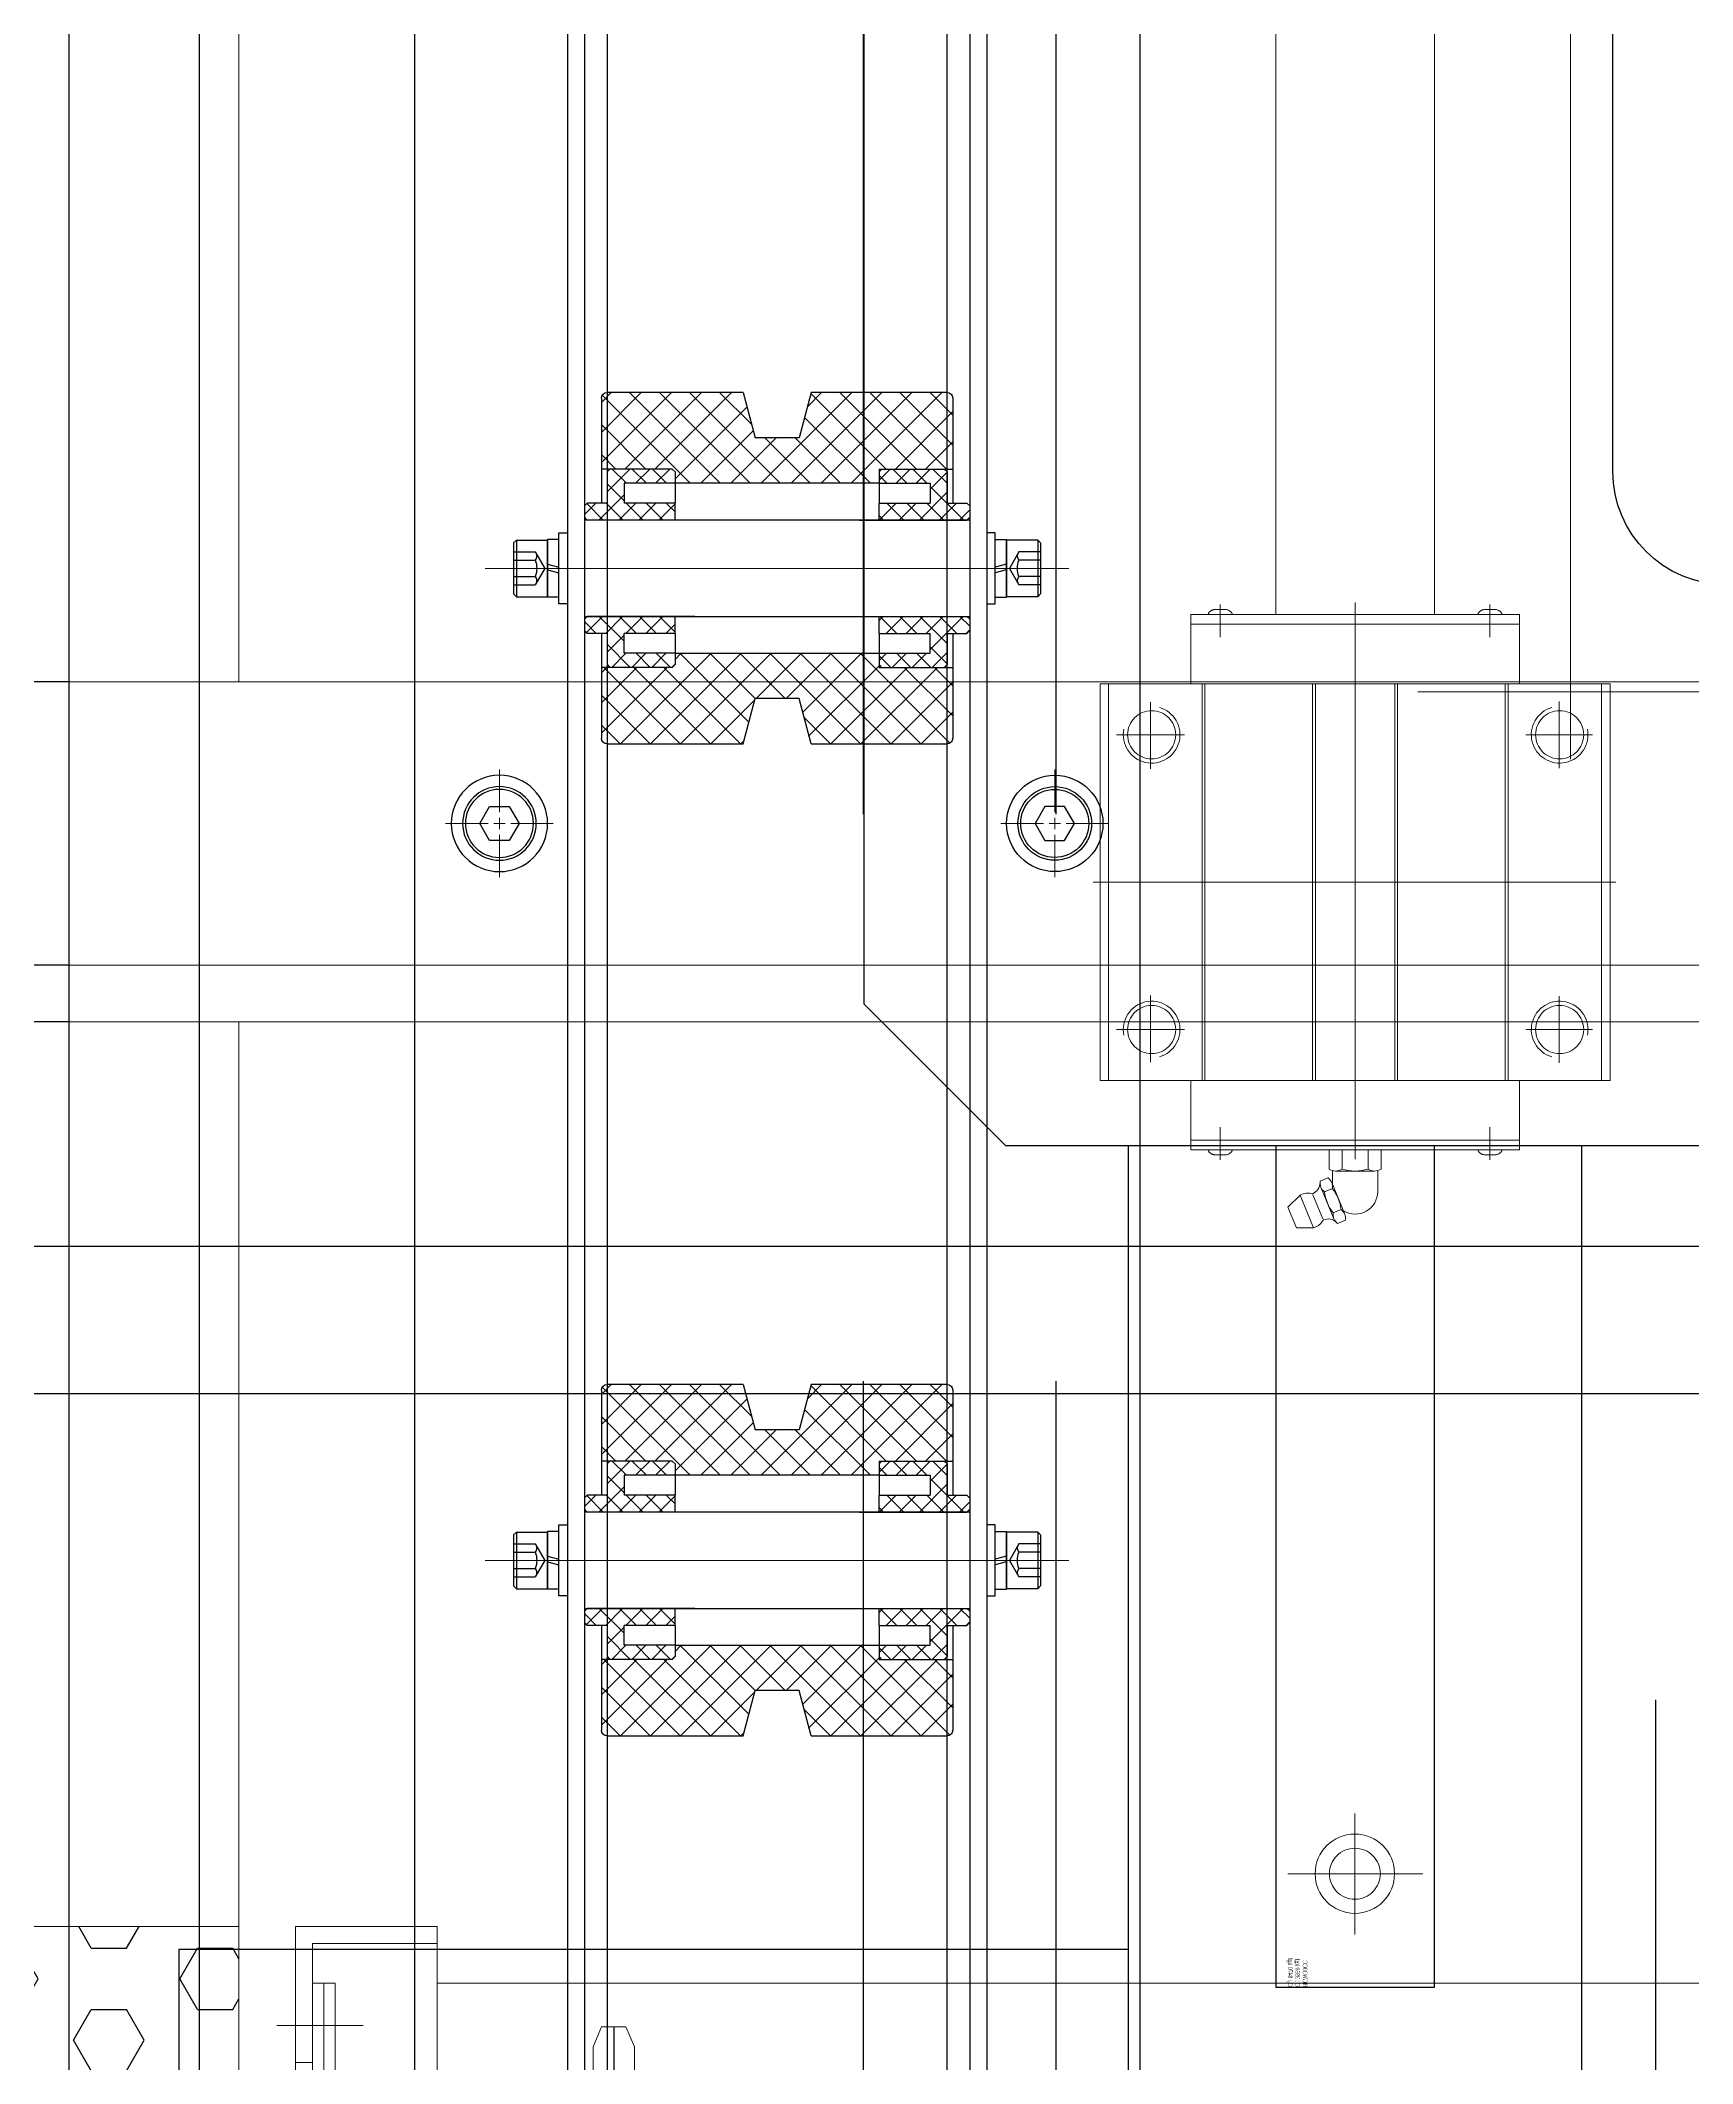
# Model space of a CAD drawing. Extents: x 539033 to 804858, y 468425 to 1263560.
# Drawn here: x 743601.2 to 743892.8, y 509096.7 to 509453.6 of the extents above; entities that cross this region are included whole.
import ezdxf

# ---------------------------------------------------------------- set-up
doc = ezdxf.new("R2010")
doc.units = 0
doc.header["$LTSCALE"] = 1000
doc.header["$MEASUREMENT"] = 0
for name, pattern in [('0', [0, 0]), ('ACAD_ISO02W100', [15, 12, -3]), ('ACAD_ISO04W100', [30, 24, -3, 0, -3]), ('CENTER', [50.8, 31.75, -6.35, 6.35, -6.35]), ('DASH', [0.35, 0.25, -0.1]), ('DIVIDE', [15.875, 6.35, -3.175, 0, -3.175, 0, -3.175]), ('SOLID', [0])]:
    doc.linetypes.add(name, pattern=pattern)
doc.layers.get('0').update_dxf_attribs({"linetype": 'CONTINUOUS'})
for name, color, linetype, lineweight in [('AM5', 3, 'CONTINUOUS', 15), ('标注', 7, 'SOLID', 15), ('点划线', 1, 'ACAD_ISO04W100', 15), ('粗实线', 7, '0', 30), ('虚线', 6, 'ACAD_ISO02W100', 18)]:
    doc.layers.add(name, color=color, linetype=linetype, lineweight=lineweight)
for name, color, linetype in [('center', 10, 'CENTER'), ('CONTINOUS', 3, 'CONTINUOUS'), ('摄像头', 7, 'CONTINUOUS'), ('虛線', 7, 'DASH')]:
    doc.layers.add(name, color=color, linetype=linetype)
doc.styles.get("Standard").update_dxf_attribs({"font": 'txt.shx', "width": 0.7, "height": 500, "bigfont": 'hzdx.shx'})

# ---------------------------------------------------------------- blocks, each defined once
blk = doc.blocks.new('A$C321231D6')
h = blk.add_hatch()
h.set_pattern_fill('HEX', color=256, scale=50, angle=180, style=0)
h.set_pattern_definition([(3e-14, (-120596.106, -88191.494), (-3e-15, 10.82531755), [6.25, -12.5]), (120, (-120596.106, -88191.494), (-9.375, -5.4126588), [6.25, -12.5]), (60, (-120589.856, -88191.494), (-9.375, 5.4126588), [6.25, -12.5])])
h.paths.add_polyline_path([(0, 0), (0, 500), (50, 500), (50, 0)])
at = {"color": 6, "linetype": 'DIVIDE'}
blk.add_line((116.15, 482.26), (116.15, 225.75), dxfattribs=at)
at = {"layer": 'center', "lineweight": 5, "ltscale": 4}
blk.add_line((56.71, 482.5), (71.93, 482.5), dxfattribs=at)
blk.add_line((56.71, 482.5), (71.93, 482.5), dxfattribs=at)
at = {"layer": 'CONTINOUS', "lineweight": 5}
for p, q in [((60, 500), (85, 500)), ((60, 500), (60, 0)), ((85, 500), (85, 0)), ((63, 497), (85, 497)), ((63, 497), (63, 3)), ((63, 490), (67, 490)), ((63, 490), (67, 490)), ((63, 420), (63, 490)), ((65, 420), (65, 490)), ((67, 420), (67, 490)), ((515, 490), (85, 490)), ((114, 482.26), (112.5, 478.76)), ((118.3, 482.26), (114, 482.26)), ((118.3, 482.26), (119.8, 478.76)), ((112.5, 478.76), (112.5, 431.25)), ((119.8, 431.25), (119.8, 478.76)), ((60, 476), (63, 476))]:
    blk.add_line(p, q, dxfattribs=at)
blk.add_lwpolyline([(0, 0), (0, 500), (50, 500), (50, 0)], close=True, dxfattribs=at)
blk = doc.blocks.new('A$C2E146BF2')
at = {"color": 4}
blk.add_lwpolyline([(10, 395.04, -0.414214), (0, 405.04), (0, 659.04, -0.414214), (40, 699.04), (959.96, 699.04, -0.414214), (999.96, 659.04), (999.96, 405.04, -0.414214), (989.96, 395.04), (969.96, 395.04), (969.96, 315.04), (989.96, 315.04, -0.414214), (999.96, 305.04), (999.96, 51.04, -0.414214), (959.96, 11.04), (40, 11.04, -0.414214), (0, 51.04), (0, 305.04, -0.414214), (10, 315.04), (30, 315.04), (30, 395.04)], format="xyb", close=True, dxfattribs=at)
blk = doc.blocks.new('A$C550B39E1')
at = {"color": 1, "linetype": 'CENTER'}
blk.add_lwpolyline([(7150, 1515), (7150, 377.5), (650, 377.5), (650, 1515)], dxfattribs=at)
blk = doc.blocks.new('A$C2F8B2D76')
at = {"layer": '粗实线'}
for p, q in [((627, 23), (627, 1170)), ((650, 0), (650, 1170))]:
    blk.add_line(p, q, dxfattribs=at)
blk = doc.blocks.new('A$C4B1D05A6')
at = {"layer": '点划线'}
for p, q in [((6.5, 8.5), (6.5, 16)), ((6.5, 5.5), (6.5, 7.5)), ((4.5, 6.5), (-3, 6.5)), ((5.5, 6.5), (7.5, 6.5)), ((6.5, 4.5), (6.5, -3)), ((8.5, 6.5), (16, 6.5))]:
    blk.add_line(p, q, dxfattribs=at)
at = {"layer": '粗实线'}
blk.add_lwpolyline([(3.04, 6.5), (4.77, 3.5), (8.23, 3.5), (9.96, 6.5), (8.23, 9.5), (4.77, 9.5)], close=True, dxfattribs=at)
for radius in [8.5, 6.5, 6]:
    blk.add_circle((6.5, 6.5), radius, dxfattribs=at)
blk = doc.blocks.new('A$C3CA42C6C')
at = {"layer": '标注'}
h = blk.add_hatch(dxfattribs=at)
h.set_pattern_fill('ANSI37', color=256, scale=30, angle=270, style=0)
h.set_pattern_definition([(225, (352.0958, 194.0855), (-2.65165, 2.65165), []), (135, (352.0958, 194.0855), (2.65165, 2.65165), [])])
h.paths.add_polyline_path([(491, -301.72), (491, -299.22), (504, -299.22), (504, -286.72, 0.414214), (503, -285.72), (479, -285.72), (476.9, -293.72), (469.1, -293.72), (467, -285.72), (443, -285.72, 0.414214), (442, -286.72), (442, -299.22), (455, -299.22), (455, -301.72)])
h.paths.add_polyline_path([(455, -331.72), (455, -334.22), (442, -334.22), (442, -346.72, 0.414214), (443, -347.72), (467, -347.72), (469.1, -339.72), (476.9, -339.72), (479, -347.72), (503, -347.72, 0.414214), (504, -346.72), (504, -334.22), (491, -334.22), (491, -331.72)])
h = blk.add_hatch(dxfattribs=at)
h.set_pattern_fill('ANSI37', color=256, scale=20, angle=180, style=0)
h.set_pattern_definition([(315, (-210.907, -109.9242), (-1.767767, -1.767767), []), (225, (-210.907, -109.9242), (-1.767767, 1.767767), [])])
h.paths.add_polyline_path([(491, -328.22), (500, -328.22), (500, -331.72), (491, -331.72), (491, -333.72), (491.5, -334.22), (502.5, -334.22), (503, -333.72), (503, -328.22), (506.5, -328.22), (507, -327.72), (507, -325.72), (506.5, -325.22), (491, -325.22)])
h.paths.add_polyline_path([(439, -327.72), (439.5, -328.22), (443, -328.22), (443, -333.72), (443.5, -334.22), (454.5, -334.22), (455, -333.72), (455, -331.72), (446, -331.72), (446, -328.22), (455, -328.22), (455, -325.22), (439.5, -325.22), (439, -325.72)])
h.paths.add_polyline_path([(443, -305.22), (439.5, -305.22), (439, -305.72), (439, -307.72), (439.5, -308.22), (455, -308.22), (455, -305.22), (446, -305.22), (446, -301.72), (455, -301.72), (455, -299.72), (454.5, -299.22), (443.5, -299.22), (443, -299.72)])
h.paths.add_polyline_path([(491, -301.72), (500, -301.72), (500, -305.22), (491, -305.22), (491, -308.22), (506.5, -308.22), (507, -307.72), (507, -305.72), (506.5, -305.22), (503, -305.22), (503, -299.72), (502.5, -299.22), (491.5, -299.22), (491, -299.72)])
h = blk.add_hatch(dxfattribs=at)
h.set_pattern_fill('ANSI37', color=256, scale=30, angle=270, style=0)
h.set_pattern_definition([(225, (352.0958, 19.0855), (-2.65165, 2.65165), []), (135, (352.0958, 19.0855), (2.65165, 2.65165), [])])
h.paths.add_polyline_path([(491, -476.72), (491, -474.22), (504, -474.22), (504, -461.72, 0.414214), (503, -460.72), (479, -460.72), (476.9, -468.72), (469.1, -468.72), (467, -460.72), (443, -460.72, 0.414214), (442, -461.72), (442, -474.22), (455, -474.22), (455, -476.72)])
h.paths.add_polyline_path([(455, -506.72), (455, -509.22), (442, -509.22), (442, -521.72, 0.414214), (443, -522.72), (467, -522.72), (469.1, -514.72), (476.9, -514.72), (479, -522.72), (503, -522.72, 0.414214), (504, -521.72), (504, -509.22), (491, -509.22), (491, -506.72)])
h = blk.add_hatch(dxfattribs=at)
h.set_pattern_fill('ANSI37', color=256, scale=20, angle=180, style=0)
h.set_pattern_definition([(315, (-210.907, -284.9242), (-1.767767, -1.767767), []), (225, (-210.907, -284.9242), (-1.767767, 1.767767), [])])
h.paths.add_polyline_path([(491, -503.22), (500, -503.22), (500, -506.72), (491, -506.72), (491, -508.72), (491.5, -509.22), (502.5, -509.22), (503, -508.72), (503, -503.22), (506.5, -503.22), (507, -502.72), (507, -500.72), (506.5, -500.22), (491, -500.22)])
h.paths.add_polyline_path([(439, -502.72), (439.5, -503.22), (443, -503.22), (443, -508.72), (443.5, -509.22), (454.5, -509.22), (455, -508.72), (455, -506.72), (446, -506.72), (446, -503.22), (455, -503.22), (455, -500.22), (439.5, -500.22), (439, -500.72)])
h.paths.add_polyline_path([(443, -480.22), (439.5, -480.22), (439, -480.72), (439, -482.72), (439.5, -483.22), (455, -483.22), (455, -480.22), (446, -480.22), (446, -476.72), (455, -476.72), (455, -474.72), (454.5, -474.22), (443.5, -474.22), (443, -474.72)])
h.paths.add_polyline_path([(491, -476.72), (500, -476.72), (500, -480.22), (491, -480.22), (491, -483.22), (506.5, -483.22), (507, -482.72), (507, -480.72), (506.5, -480.22), (503, -480.22), (503, -474.72), (502.5, -474.22), (491.5, -474.22), (491, -474.72)])
at = {"layer": '点划线'}
for p, q in [((524.5, -316.74), (421.5, -316.74)), ((524.5, -491.74), (421.5, -491.74))]:
    blk.add_line(p, q, dxfattribs=at)
at = {"layer": '粗实线', "color": 3}
for p, q in [((443, -707.05), (443, 414.26)), ((503, 414.26), (503, -707.05))]:
    blk.add_line(p, q, dxfattribs=at)
at = {"layer": '粗实线'}
for p, q in [((409, 365.26), (409, -716.74)), ((436, 365.26), (436, -716.74)), ((439, 365.26), (439, -716.74)), ((507, 233.26), (507, -716.74)), ((510, 233.26), (510, -716.74)), ((537, 233.26), (537, -716.74)), ((442, -286.72), (442, -305.22)), ((443, -285.72), (467, -285.72)), ((467, -285.72), (469.1, -293.72)), ((479, -285.72), (476.9, -293.72)), ((479, -285.72), (503, -285.72)), ((504, -286.72), (504, -305.22)), ((469.1, -293.72), (476.9, -293.72)), ((455, -299.22), (442, -299.22)), ((443.5, -299.22), (443, -299.72)), ((443, -299.72), (443, -305.22)), ((454.5, -299.22), (455, -299.72)), ((455, -299.22), (455, -305.22)), ((491.5, -299.22), (491, -299.72)), ((491, -299.72), (491, -305.22)), ((491.5, -299.22), (504, -299.22)), ((502.5, -299.22), (503, -299.72)), ((503, -299.72), (503, -305.22)), ((455, -301.72), (446, -301.72)), ((446, -301.72), (446, -305.22)), ((455, -301.72), (491, -301.72)), ((491, -301.72), (500, -301.72)), ((500, -301.72), (500, -305.22)), ((439.5, -305.22), (439, -305.72)), ((439, -305.72), (439, -327.72)), ((443, -305.22), (439.5, -305.22)), ((455, -305.22), (446, -305.22)), ((455, -308.22), (455, -305.22)), ((491, -308.22), (491, -305.22)), ((491, -305.22), (500, -305.22)), ((503, -305.22), (506.5, -305.22)), ((506.5, -305.22), (507, -305.72)), ((507, -305.72), (507, -308.22)), ((434.5, -322.99), (434.5, -310.49)), ((434.5, -310.49), (436, -310.49)), ((436, -310.49), (436, -322.99)), ((439.5, -308.22), (439, -307.72)), ((439, -308.22), (507, -308.22)), ((458.5, -308.22), (439.5, -308.22)), ((487.5, -308.22), (506.5, -308.22)), ((506.5, -308.22), (507, -307.72)), ((510, -310.49), (510, -322.99)), ((511.5, -310.49), (510, -310.49)), ((511.5, -322.99), (511.5, -310.49)), ((426.5, -312.24), (427, -311.74)), ((426.5, -312.24), (426.5, -321.24)), ((426.5, -313.85), (430.33, -313.85)), ((427, -311.74), (432.5, -311.74)), ((427, -311.74), (427, -321.74)), ((430.33, -313.85), (432, -316.74)), ((432.5, -321.84), (432.5, -311.64)), ((434.5, -311.64), (432.5, -311.64)), ((432.5, -311.74), (432.5, -321.74)), ((511.5, -311.64), (513.5, -311.64)), ((513.5, -321.84), (513.5, -311.64)), ((519, -311.74), (513.5, -311.74)), ((513.5, -311.74), (513.5, -321.74)), ((515.67, -313.85), (514, -316.74)), ((519.5, -313.85), (515.67, -313.85)), ((519, -311.74), (519, -321.74)), ((519.5, -312.24), (519, -311.74)), ((519.5, -312.24), (519.5, -321.24)), ((426.5, -315.29), (430.33, -315.29)), ((432, -316.74), (430.33, -319.62)), ((432.5, -315.99), (434.5, -316.53)), ((432.5, -316.99), (434.5, -317.53)), ((513.5, -315.99), (511.5, -316.53)), ((513.5, -316.99), (511.5, -317.53)), ((514, -316.74), (515.67, -319.62)), ((519.5, -315.29), (515.67, -315.29)), ((426.5, -318.18), (430.33, -318.18)), ((426.5, -319.62), (430.33, -319.62)), ((519.5, -318.18), (515.67, -318.18)), ((519.5, -319.62), (515.67, -319.62)), ((426.5, -321.24), (427, -321.74)), ((427, -321.74), (432.5, -321.74)), ((434.5, -321.84), (432.5, -321.84)), ((436, -322.99), (434.5, -322.99)), ((510, -322.99), (511.5, -322.99)), ((511.5, -321.84), (513.5, -321.84)), ((519, -321.74), (513.5, -321.74)), ((519.5, -321.24), (519, -321.74)), ((439.5, -325.22), (439, -325.72)), ((507, -325.22), (439, -325.22)), ((439, -327.72), (439.5, -328.22)), ((458.5, -325.22), (439.5, -325.22)), ((443, -328.22), (439.5, -328.22)), ((442, -328.22), (442, -346.72)), ((443, -328.22), (443, -333.72)), ((446, -331.72), (446, -328.22)), ((455, -328.22), (446, -328.22)), ((455, -328.22), (455, -325.22)), ((455, -328.22), (455, -334.22)), ((487.5, -325.22), (506.5, -325.22)), ((491, -328.22), (491, -325.22)), ((491, -328.22), (491, -333.72)), ((491, -328.22), (500, -328.22)), ((500, -331.72), (500, -328.22)), ((503, -328.22), (503, -333.72)), ((503, -328.22), (506.5, -328.22)), ((504, -328.22), (504, -346.72)), ((506.5, -325.22), (507, -325.72)), ((507, -327.72), (506.5, -328.22)), ((507, -325.22), (507, -327.72)), ((455, -331.72), (446, -331.72)), ((491, -331.72), (455, -331.72)), ((491, -331.72), (500, -331.72)), ((455, -334.22), (442, -334.22)), ((443, -333.72), (443.5, -334.22)), ((455, -333.72), (454.5, -334.22)), ((491, -333.72), (491.5, -334.22)), ((491.5, -334.22), (504, -334.22)), ((503, -333.72), (502.5, -334.22)), ((467, -347.72), (469.1, -339.72)), ((469.1, -339.72), (476.9, -339.72)), ((479, -347.72), (476.9, -339.72)), ((467, -347.72), (443, -347.72)), ((503, -347.72), (479, -347.72)), ((442, -461.72), (442, -480.22)), ((443, -460.72), (467, -460.72)), ((467, -460.72), (469.1, -468.72)), ((479, -460.72), (476.9, -468.72)), ((479, -460.72), (503, -460.72)), ((504, -461.72), (504, -480.22)), ((469.1, -468.72), (476.9, -468.72)), ((455, -474.22), (442, -474.22)), ((443.5, -474.22), (443, -474.72)), ((454.5, -474.22), (455, -474.72)), ((455, -474.22), (455, -480.22)), ((491.5, -474.22), (491, -474.72)), ((491.5, -474.22), (504, -474.22)), ((502.5, -474.22), (503, -474.72)), ((443, -474.72), (443, -480.22)), ((455, -476.72), (446, -476.72)), ((446, -476.72), (446, -480.22)), ((455, -476.72), (491, -476.72)), ((491, -474.72), (491, -480.22)), ((491, -476.72), (500, -476.72)), ((500, -476.72), (500, -480.22)), ((503, -474.72), (503, -480.22)), ((439.5, -480.22), (439, -480.72)), ((439, -480.72), (439, -502.72)), ((443, -480.22), (439.5, -480.22)), ((455, -480.22), (446, -480.22)), ((455, -483.22), (455, -480.22)), ((491, -480.22), (500, -480.22)), ((491, -483.22), (491, -480.22)), ((503, -480.22), (506.5, -480.22)), ((506.5, -480.22), (507, -480.72)), ((507, -480.72), (507, -483.22)), ((439.5, -483.22), (439, -482.72)), ((439, -483.22), (507, -483.22)), ((458.5, -483.22), (439.5, -483.22)), ((487.5, -483.22), (506.5, -483.22)), ((506.5, -483.22), (507, -482.72)), ((426.5, -487.24), (427, -486.74)), ((426.5, -487.24), (426.5, -496.24)), ((426.5, -488.85), (430.33, -488.85)), ((427, -486.74), (432.5, -486.74)), ((427, -486.74), (427, -496.74)), ((430.33, -488.85), (432, -491.74)), ((432.5, -496.84), (432.5, -486.64)), ((434.5, -486.64), (432.5, -486.64)), ((432.5, -486.74), (432.5, -496.74)), ((434.5, -497.99), (434.5, -485.49)), ((434.5, -485.49), (436, -485.49)), ((436, -485.49), (436, -497.99)), ((510, -485.49), (510, -497.99)), ((511.5, -485.49), (510, -485.49)), ((511.5, -497.99), (511.5, -485.49)), ((511.5, -486.64), (513.5, -486.64)), ((513.5, -496.84), (513.5, -486.64)), ((519, -486.74), (513.5, -486.74)), ((513.5, -486.74), (513.5, -496.74)), ((515.67, -488.85), (514, -491.74)), ((519.5, -488.85), (515.67, -488.85)), ((519, -486.74), (519, -496.74)), ((519.5, -487.24), (519, -486.74)), ((519.5, -487.24), (519.5, -496.24)), ((426.5, -490.29), (430.33, -490.29)), ((432, -491.74), (430.33, -494.62)), ((432.5, -490.99), (434.5, -491.53)), ((432.5, -491.99), (434.5, -492.53)), ((513.5, -490.99), (511.5, -491.53)), ((513.5, -491.99), (511.5, -492.53)), ((514, -491.74), (515.67, -494.62)), ((519.5, -490.29), (515.67, -490.29)), ((426.5, -493.18), (430.33, -493.18)), ((426.5, -494.62), (430.33, -494.62)), ((519.5, -493.18), (515.67, -493.18)), ((519.5, -494.62), (515.67, -494.62)), ((426.5, -496.24), (427, -496.74)), ((427, -496.74), (432.5, -496.74)), ((434.5, -496.84), (432.5, -496.84)), ((436, -497.99), (434.5, -497.99)), ((510, -497.99), (511.5, -497.99)), ((511.5, -496.84), (513.5, -496.84)), ((519, -496.74), (513.5, -496.74)), ((519.5, -496.24), (519, -496.74)), ((507, -500.22), (439, -500.22)), ((439.5, -500.22), (439, -500.72)), ((439, -502.72), (439.5, -503.22)), ((458.5, -500.22), (439.5, -500.22)), ((455, -503.22), (455, -500.22)), ((487.5, -500.22), (506.5, -500.22)), ((491, -503.22), (491, -500.22)), ((506.5, -500.22), (507, -500.72)), ((507, -502.72), (506.5, -503.22)), ((507, -500.22), (507, -502.72)), ((443, -503.22), (439.5, -503.22)), ((442, -503.22), (442, -521.72)), ((443, -503.22), (443, -508.72)), ((446, -506.72), (446, -503.22)), ((455, -503.22), (446, -503.22)), ((455, -506.72), (446, -506.72)), ((455, -503.22), (455, -509.22)), ((491, -506.72), (455, -506.72)), ((491, -503.22), (500, -503.22)), ((491, -503.22), (491, -508.72)), ((491, -506.72), (500, -506.72)), ((500, -506.72), (500, -503.22)), ((503, -503.22), (503, -508.72)), ((503, -503.22), (506.5, -503.22)), ((504, -503.22), (504, -521.72)), ((455, -509.22), (442, -509.22)), ((443, -508.72), (443.5, -509.22)), ((455, -508.72), (454.5, -509.22)), ((491, -508.72), (491.5, -509.22)), ((491.5, -509.22), (504, -509.22)), ((503, -508.72), (502.5, -509.22)), ((467, -522.72), (469.1, -514.72)), ((469.1, -514.72), (476.9, -514.72)), ((479, -522.72), (476.9, -514.72)), ((467, -522.72), (443, -522.72)), ((503, -522.72), (479, -522.72))]:
    blk.add_line(p, q, dxfattribs=at)
for centre, radius, start, end in [((443, -286.72), 1, 90, 180), ((503, -286.72), 1, 0, 90), ((429.35, -314.57), 1.21, 323.5307, 23.5307), ((426.07, -316.74), 4.5, 341.2917, 18.7083), ((516.65, -314.57), 1.21, 156.4693, 216.4693), ((519.93, -316.74), 4.5, 161.2917, 198.7083), ((429.35, -318.9), 1.21, 336.4693, 36.4693), ((516.65, -318.9), 1.21, 143.5307, 203.5307), ((443, -346.72), 1, 180, 270), ((503, -346.72), 1, 270, 0), ((443, -461.72), 1, 90, 180), ((503, -461.72), 1, 0, 90), ((429.35, -489.57), 1.21, 323.5307, 23.5307), ((426.07, -491.74), 4.5, 341.2917, 18.7083), ((516.65, -489.57), 1.21, 156.4693, 216.4693), ((519.93, -491.74), 4.5, 161.2917, 198.7083), ((429.35, -493.9), 1.21, 336.4693, 36.4693), ((516.65, -493.9), 1.21, 143.5307, 203.5307), ((443, -521.72), 1, 180, 270), ((503, -521.72), 1, 270, 0)]:
    blk.add_arc(centre, radius, start, end, dxfattribs=at)
at = {"layer": '粗实线', "xscale": -1, "rotation": 180}
blk.add_blockref('A$C4B1D05A6', (417.5, -355.24), dxfattribs=at)
at = {"layer": '粗实线', "rotation": 180}
blk.add_blockref('A$C4B1D05A6', (528.5, -355.24), dxfattribs=at)
blk = doc.blocks.new('A$C22717310')
at = {"layer": '粗实线'}
for p, q in [((870, 230), (870, 159)), ((920, 230), (920, 80)), ((930, 230), (930, 80))]:
    blk.add_line(p, q, dxfattribs=at)
at = {"layer": '虚线', "color": 2}
for p, q in [((870, 850), (870, 230)), ((920, 850), (920, 230)), ((930, 850), (930, 230))]:
    blk.add_line(p, q, dxfattribs=at)
for points in [[(870, 260), (870, 230), (390, 230), (390, 260)], [(1150, 260), (1180, 230), (930, 230), (930, 260)]]:
    blk.add_lwpolyline(points, close=True, dxfattribs=at)
at = {"layer": '粗实线', "xscale": -1, "rotation": 90}
blk.add_blockref('A$C3CA42C6C', (533.26, 828), dxfattribs=at)
at = {"layer": '虚线', "rotation": 270}
blk.add_blockref('A$C2F8B2D76', (80, 880), dxfattribs=at)
blk = doc.blocks.new('A$C2DEF36D5')
for centre in [(-36.1, 26), (35.9, 26), (-36.1, -26), (35.9, -26)]:
    blk.add_circle(centre, 4.25)
at = {"layer": 'AM5'}
for centre, start, end in [((-36.1, 26), 168.558, 74.1328), ((35.9, 26), 105.8672, 11.442), ((-36.1, -26), 285.8672, 191.442), ((35.9, -26), 348.558, 254.1328)]:
    blk.add_arc(centre, 5, start, end, dxfattribs=at)
blk = doc.blocks.new('A$C4A606B1F')
at = {"layer": '虚线'}
for p, q in [((61.89, 91.2), (61.89, 1.2)), ((131.89, 91.2), (61.89, 91.2)), ((61.89, 89.7), (131.89, 89.7)), ((96.89, 0), (96.89, 92.2)), ((131.89, 91.2), (131.89, 1.2)), ((70.89, 88.08), (70.89, 76.32)), ((122.89, 88.08), (122.89, 76.32)), ((65.01, 82.2), (76.77, 82.2)), ((128.77, 82.2), (117.01, 82.2)), ((49.69, 75.2), (49.69, 17.2)), ((144.09, 75.2), (144.09, 17.2)), ((61.89, 73.2), (131.89, 73.2)), ((61.89, 72.7), (131.89, 72.7)), ((47.91, 70), (53.66, 70)), ((48.81, 71), (48.81, 69)), ((48.81, 71), (48.81, 69)), ((145.87, 70), (140.12, 70)), ((144.97, 71), (144.97, 69)), ((144.97, 71), (144.97, 69)), ((-98.03, 60.2), (49.69, 60.2)), ((1981.97, 60.2), (144.09, 60.2)), ((61.89, 53.7), (131.89, 53.7)), ((61.89, 53.2), (131.89, 53.2)), ((146.22, 46.2), (48.03, 46.2)), ((61.89, 39.2), (131.89, 39.2)), ((61.89, 38.7), (131.89, 38.7)), ((-98.03, 32.2), (49.69, 32.2)), ((1981.97, 32.2), (144.09, 32.2)), ((47.91, 22.4), (53.66, 22.4)), ((48.81, 23.4), (48.81, 21.4)), ((48.81, 23.4), (48.81, 21.4)), ((145.87, 22.4), (140.12, 22.4)), ((144.97, 23.4), (144.97, 21.4)), ((144.97, 23.4), (144.97, 21.4)), ((61.89, 19.7), (131.89, 19.7)), ((61.89, 19.2), (131.89, 19.2)), ((70.89, 16.11), (70.89, 4.11)), ((122.89, 16.11), (122.89, 4.11)), ((65.11, 10.11), (76.89, 10.11)), ((128.67, 10.11), (116.89, 10.11)), ((61.89, 2.7), (131.89, 2.7)), ((131.89, 1.2), (61.89, 1.2))]:
    blk.add_line(p, q, dxfattribs=at)
at = {"layer": '虚线', "ltscale": 0.27}
for p, q in [((49.69, 75.2), (61.89, 75.2)), ((51.39, 75.2), (51.39, 17.2)), ((144.09, 75.2), (131.89, 75.2)), ((142.39, 75.2), (142.39, 17.2)), ((-98.03, 60.2), (-98.03, 32.2)), ((-78.03, 34.31), (-78.03, 58.18)), ((-67.38, 46.16), (-88.78, 46.16)), ((61.89, 17.2), (49.69, 17.2)), ((131.89, 17.2), (144.09, 17.2))]:
    blk.add_line(p, q, dxfattribs=at)
at = {"layer": '虚线', "linetype": 'Continuous'}
for p, q in [((42.33, 50.2), (46, 50.2)), ((46.27, 50.8), (49.69, 50.8)), ((45.93, 42.75), (45.93, 49.65)), ((46.27, 48.5), (49.69, 48.5)), ((36.7, 43.12), (37.27, 44.5)), ((38.31, 44.39), (43.89, 42.08)), ((38.56, 42.35), (39.13, 43.73)), ((46.27, 43.9), (49.69, 43.9)), ((37.49, 40.52), (41.74, 38.76)), ((37.51, 42.46), (43.09, 40.15)), ((42.27, 40.81), (42.85, 42.19)), ((43.46, 42.2), (46, 42.2)), ((44.13, 40.04), (44.71, 41.42)), ((46.27, 41.6), (49.69, 41.6)), ((35.93, 38.89), (41.69, 36.51)), ((35.93, 35.86), (35.93, 38.89)), ((35.93, 35.86), (39.55, 34.36)), ((39.55, 34.36), (41.69, 36.51))]:
    blk.add_line(p, q, dxfattribs=at)
at = {"layer": '虚线'}
for radius in [7, 4.5]:
    blk.add_circle((-78.03, 46.16), radius, dxfattribs=at)
for centre, start, end in [((50.03, 70.98), 105.963, 179.0724), ((143.75, 70.98), 0.9276, 74.037), ((50.03, 69.02), 180.9276, 254.037), ((50.03, 69.02), 180.9276, 254.037), ((143.75, 69.02), 285.963, 359.0724), ((143.75, 69.02), 285.963, 359.0724), ((50.03, 23.38), 105.963, 179.0724), ((143.75, 23.38), 0.9276, 74.037), ((50.03, 21.42), 180.9276, 254.037), ((50.03, 21.42), 180.9276, 254.037), ((143.75, 21.42), 285.963, 359.0724), ((143.75, 21.42), 285.963, 359.0724)]:
    blk.add_arc(centre, 1.22, start, end, dxfattribs=at)
at = {"layer": '虚线', "linetype": 'Continuous'}
for centre, radius, start, end in [((42.33, 46.2), 4, 90, 210.8352), ((48.05, 49.65), 2.12, 147.1328, 212.8672), ((53.9, 46.2), 7.97, 163.2213, 196.7787), ((38.22, 44.17), 1.85, 214.6328, 280.3672), ((35.42, 41.44), 2.06, 335.8479, 45.8479), ((37.6, 42.68), 1.85, 34.6328, 100.3672), ((38.43, 36.79), 6.97, 50.7213, 84.2787), ((48.05, 42.75), 2.12, 147.1328, 212.8672), ((38.67, 38.09), 2.86, 118.5865, 163.5865), ((42.97, 47.75), 6.97, 230.7213, 264.2787), ((43.85, 37.95), 2.06, 89.1521, 159.1521), ((43.8, 41.86), 1.85, 214.6328, 280.3672), ((43.18, 40.37), 1.85, 34.6328, 100.3672), ((39.18, 37.88), 2.86, 331.4135, 16.4135)]:
    blk.add_arc(centre, radius, start, end, dxfattribs=at)
at = {"layer": '虚线', "rotation": 270}
blk.add_blockref('A$C2DEF36D5', (96.89, 46.2), dxfattribs=at)
at = {"layer": '虚线', "insert": (-98.03, 37.76), "char_height": 0.78, "width": 10.061, "attachment_point": 1}
blk.add_mtext('\\A1;{\\fTimes New Roman|b0|i0|c0|p18;HGW30CC\\PC : 3950 kgf\\PC\\fProxy 1|b0|i0|c0|p0;\\H0.7x;\\S^ 0;\\fTimes New Roman|b0|i0|c0|p18;\\H1.429x;: 8470 kgf}', dxfattribs=at)
blk = doc.blocks.new('A$C513C297A')
at = {"layer": '点划线'}
blk.add_line((50, 62.04), (50, 0), dxfattribs=at)
blk = doc.blocks.new('A$C54FB0A97')
at = {"layer": '粗实线'}
for p, q in [((667.11, 672.5), (889.09, 672.5)), ((85, 667), (548.1, 667)), ((85, 587), (548.1, 587))]:
    blk.add_line(p, q, dxfattribs=at)
for points in [[(573.1, 540.38), (983.1, 540.38), (1008.1, 565.38), (1008.1, 1240.21), (983.1, 1265.21), (573.1, 1265.21), (548.1, 1240.21), (548.1, 565.38)], [(399.72, 641), (548.1, 641), (548.1, 613), (399.72, 613)], [(194.47, 587), (406.36, 587), (406.36, 419.44), (194.47, 419.44)]]:
    blk.add_lwpolyline(points, close=True, dxfattribs=at)
blk.add_arc((667.11, 692.5), 20, 180, 270, dxfattribs=at)
at = {"layer": '虚线'}
blk.add_line((616.32, 665), (957.68, 665), dxfattribs=at)
at = {"layer": '虛線'}
for p, q in [((256.63, 574.24), (2547.94, 574.24)), ((256.63, 540.24), (2547.94, 540.24))]:
    blk.add_line(p, q, dxfattribs=at)
at = {"layer": '点划线'}
blk.add_blockref('A$C4A606B1F', (497.75, 580.8), dxfattribs=at)
at = {"layer": '虚线'}
blk.add_blockref('A$C513C297A', (578.21, 638.1), dxfattribs=at)
blk = doc.blocks.new('A$C0E4615E3')
at = {"color": 0, "ltscale": 100}
blk.add_blockref('A$C54FB0A97', (360, 0), dxfattribs=at)
at = {"layer": '摄像头', "color": 1, "lineweight": 25, "ltscale": 100, "xscale": -1}
blk.add_blockref('A$C22717310', (1860, 170), dxfattribs=at)

msp = doc.modelspace()

# ---------------------------------------------------------------- linework, layer by layer
at = {"color": 3}
msp.add_line((698845.65, 509240.88), (745565.65, 509240.88), dxfattribs=at)

# ---------------------------------------------------------------- block references
at = {"xscale": -1, "rotation": 270}
msp.add_blockref('A$C0E4615E3', (743206.2, 508350.46), dxfattribs=at)
at = {"linetype": 'ByBlock'}
for name, p in [('A$C2E146BF2', (743369.89, 508515.84)), ('A$C550B39E1', (736736.23, 507645.88))]:
    msp.add_blockref(name, p, dxfattribs=at)
at = {"color": 3}
msp.add_blockref('A$C321231D6', (743586.23, 508620.88), dxfattribs=at)

doc.saveas('drawing.dxf')
